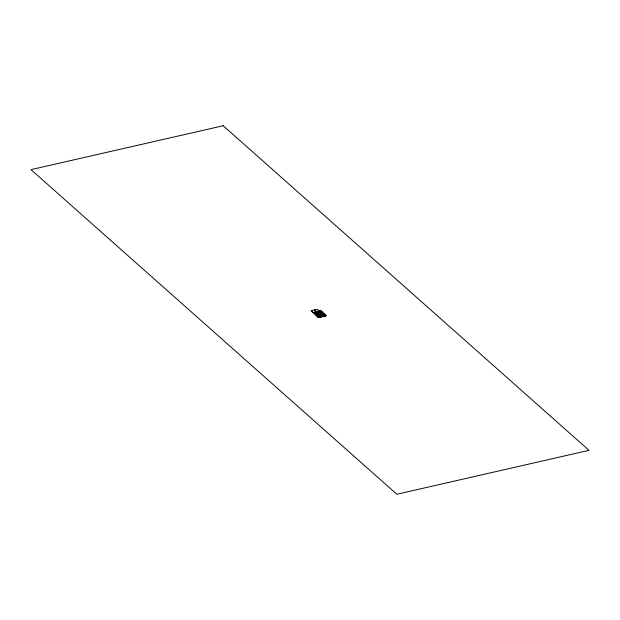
<?xml version="1.0" encoding="UTF-8"?>
<svg xmlns="http://www.w3.org/2000/svg" width="620" height="620" viewBox="0 0 620 620"><rect width="100%" height="100%" fill="white"/><g stroke="black" fill="none" stroke-linecap="round" stroke-linejoin="round"><path stroke-width="0.93" d="M324.779 316.223L317.533 309.38L311.256 310.604L313.224 312.674L319.757 311.108L324.888 315.906L318.324 317.394L324.593 316.045L324.787 315.464L320.067 311.217L324.787 315.464M313.309 312.62L318.347 317.479L325.841 315.991L326.089 315.247L321.16 310.628L320.214 310.806L319.874 311.79L324.446 316.076M313.488 312.565L319.323 311.721M314.224 312.86L315.386 313.519L314.193 312.72M314.627 312.72L315.386 313.519L314.239 312.798M314.766 312.589L314.79 312.154L316.091 312.333M318.688 314.348L316.983 314.712L314.79 312.154M314.976 312.728L317.022 314.642M315.379 312.651L317.634 314.611M315.642 312.689L317.603 314.526L317.928 314.317L315.704 312.542L318.161 314.51L319.362 314.27L317.223 312.263L314.851 312.72M316.107 314.449L316.712 314.658L315.603 314.185L316.626 314.797M316.479 312.503L318.858 314.371M316.657 312.464L318.796 314.41M318.936 314.138L316.913 312.24L319.222 314.231M316.208 314.394L316.068 314.069M322.199 316.254L321.672 316.409L319.525 314.402L316.223 314.875L316.851 314.945M316.704 315.216L317.363 315.069L316.843 315.347M317.851 312.209L317.463 312.286L319.881 314.084M317.355 314.782L319.339 316.642C321.764 316.743 314.371 312.558 318.665 316.177L319.269 316.06L318.936 317.037M317.262 315.487L318.262 316.464L319.757 316.169L318.2 316.626C316.099 315.286 321.493 315.611 317.572 316.037M317.611 314.487L315.371 312.62M318.362 312.085L320.796 314.014M318.634 311.48L319.246 311.465M318.533 312.069L320.618 314.022L318.277 312.077M318.734 312.023L320.966 313.929M318.897 311.992L321.067 313.96L319.145 314.51M318.076 314.751L320.137 316.634M314.673 312.503L319.153 311.38M317.828 315.735L318.579 316.433L319.176 316.316L318.897 315.719M318.207 314.728L320.354 316.665M319.703 311.767L319.874 311.201L319.06 311.651M319.23 311.651L321.23 313.805L319.285 311.984L319.44 311.387M319.416 311.806L319.757 311.108M321.013 316.456L319.029 314.479M320.222 311.186L319.114 311.93L321.703 313.813L319.594 311.829M318.665 316.177L318.331 317.153L324.919 315.89M318.347 317.479L313.333 312.348M319.75 314.41L321.803 316.332M317.3 315.255L317.146 314.844L319.339 316.642M320.145 314.332L322.346 316.285L320.16 314.278M320.649 314.231L322.873 316.107M320.796 314.201L323.082 316.146L321.059 314.154M321.571 314.123L323.958 315.96L321.4 314.061C321.625 315.154 324.493 315.906 323.531 315.96M321.548 316.363L318.936 314.518M322.726 316.138L320.563 314.208M324.64 315.495L324.392 316.161L319.633 311.728L319.285 311.984M326.089 315.247L325.151 315.425L324.896 316.177L319.966 311.558M320.06 311.372L313.24 312.635L311.256 310.604M317.347 312.255L318.92 311.93M316.851 312.403L317.254 312.17L321.796 316.386L323.346 316.091L321.207 314.084L319.656 314.379M318.866 314.03L321.819 313.449M317.967 316.812L318.564 316.696M319.3 316.758L319.858 316.649M319.269 316.882L321.679 316.394M320.214 310.806L325.151 315.425M321.64 313.922L323.772 315.913M318.184 312.085L320.331 314.1M320.47 314.224L322.609 316.239M317.921 312.139L320.06 314.154M317.858 312.147L319.998 314.162M314.712 309.93L316.851 311.93M314.394 309.992L316.526 311.992M319.168 314.433L321.199 316.433M316.386 312.441L318.525 314.456M318.672 314.565L320.819 316.58M316.285 312.441L318.424 314.456M318.564 314.588L320.711 316.595M318.3 314.635L320.447 316.649M315.929 312.503L318.068 314.526M317.882 314.697L320.083 316.719M315.603 314.185L316.022 314.518M223.192 125.744L31 169.64L396.839 494.256L589 450.329L223.192 125.744"/></g></svg>
